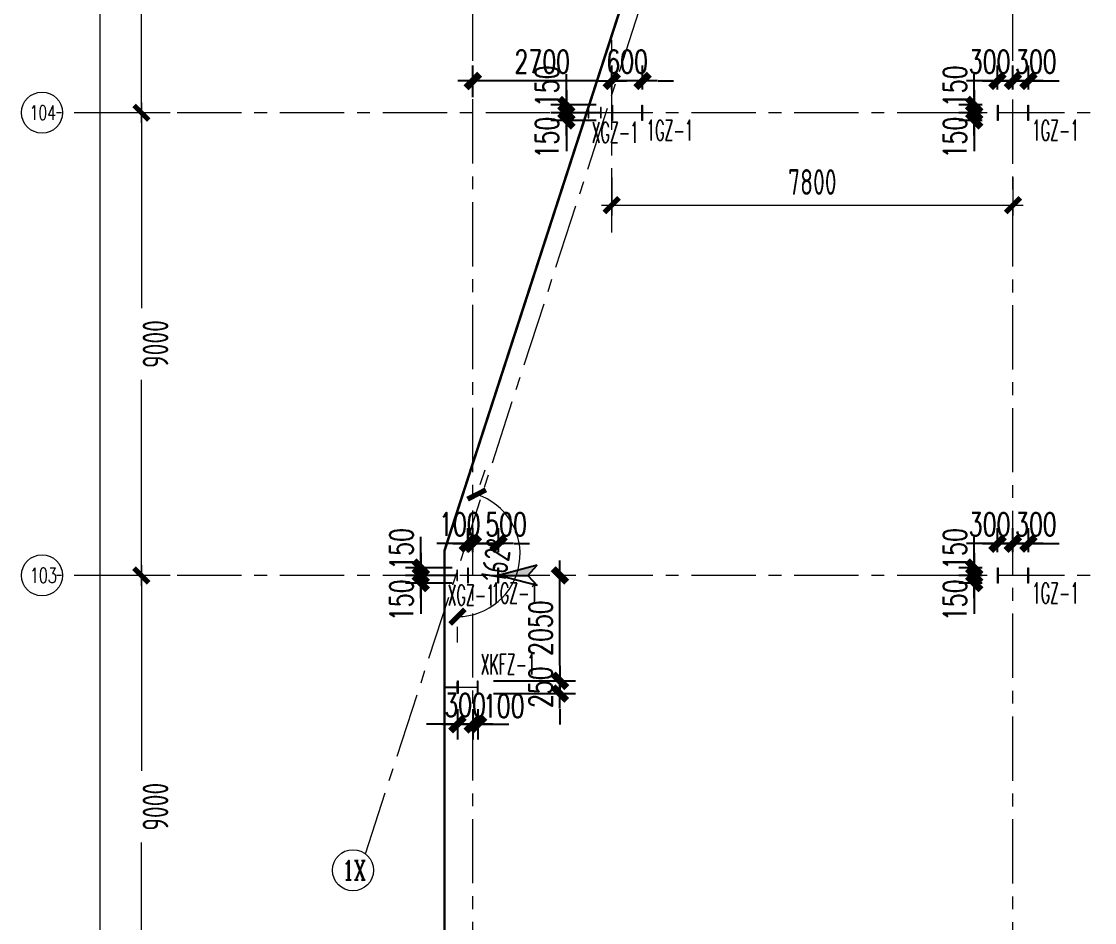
# Model space of a CAD drawing. Extents: x -1201378 to 2367219, y -619313 to 244905.
# Drawn here: x 82366 to 103229, y 148900 to 166427 of the extents above; entities that cross this region are included whole.
import ezdxf
from ezdxf.enums import TextEntityAlignment as Align

# ---------------------------------------------------------------- set-up
doc = ezdxf.new("R2010")
doc.units = 0
doc.header["$LTSCALE"] = 1000
doc.linetypes.add('CENTER', pattern=[2, 1.25, -0.25, 0.25, -0.25])
doc.linetypes.add('HIDDEN', pattern=[0.375, 0.25, -0.125])
doc.layers.get('0').update_dxf_attribs({"linetype": 'CONTINUOUS'})
doc.layers.get('Defpoints').update_dxf_attribs({"linetype": 'CONTINUOUS'})
for name, color, linetype, lineweight in [('S-axis', 111, 'CONTINUOUS', 0), ('S-col', 2, 'CONTINUOUS', 0), ('S-dote', 5, 'CENTER', 0)]:
    doc.layers.add(name, color=color, linetype=linetype, lineweight=lineweight)
for name, color, linetype in [('S-CJGC', 5, 'CONTINUOUS'), ('S-DIMZ', 115, 'CONTINUOUS'), ('S-SGJ', 21, 'CONTINUOUS'), ('S-SHAPE2', 165, 'HIDDEN')]:
    doc.layers.add(name, color=color, linetype=linetype)
doc.styles.add('_TCH_AXIS', font='COMPLEX', dxfattribs={"bigfont": 'GBCBIG'})
doc.styles.add('SS1', font='tj-romans1.shx', dxfattribs={"width": 0.7, "bigfont": 'tj-hztxt1.shx'})
doc.styles.add('TSSD_Dimension', font='tssdeng.shx', dxfattribs={"width": 0.7, "bigfont": 'hztxt.shx'})
doc.dimstyles.new('S-150-ARCHI', dxfattribs={"dimscale": 150, "dimtxt": 3, "dimasz": 2, "dimexe": 2, "dimexo": 2, "dimgap": 1, "dimtad": 1, "dimdec": 0, "dimzin": 0, "dimdsep": 46, "dimtxsty": 'SS1', "dimblk1": 'TT', "dimblk2": 'TT', "dimsah": 1, "dimcen": 1, "dimclrd": 256, "dimclre": 256, "dimclrt": 256, "dimadec": 0, "dimazin": 0, "dimtfac": 1, "dimtdec": 0, "dimtix": 1, "dimtmove": 2, "dimatfit": 0, "dimldrblk": 'TT', "dimfxl": 2, "dimtolj": 1, "dimtzin": 0, "dimarcsym": 0})
doc.dimstyles.new('TSSD_200_200', dxfattribs={"dimtxt": 500, "dimasz": 200, "dimexe": 200, "dimexo": 500, "dimgap": 200, "dimtad": 1, "dimdec": 0, "dimzin": 0, "dimdsep": 46, "dimtxsty": 'TSSD_Dimension', "dimblk": 'ARCHTICK', "dimcen": 0, "dimdle": 200, "dimclrt": 7, "dimadec": 0, "dimazin": 0, "dimtfac": 1, "dimtdec": 0, "dimtix": 1, "dimtmove": 2, "dimatfit": 3, "dimfxl": 1, "dimtolj": 1, "dimtzin": 0, "dimarcsym": 0})

# ---------------------------------------------------------------- blocks, each defined once
blk = doc.blocks.new('_FZH')
at = {"layer": 'S-col'}
blk.add_lwpolyline([(-0.375, -0.188), (-0.375, 0.187), (-0.36, 0.187), (-0.36, 0.005), (0.36, 0.005), (0.36, 0.187), (0.375, 0.187), (0.375, -0.188), (0.36, -0.188), (0.36, -0.005), (-0.36, -0.005), (-0.36, -0.188)], close=True, dxfattribs=at)
blk = doc.blocks.new('w4234324')
at = {"layer": 'S-col', "xscale": 800.0000000000005, "yscale": 800.0000000000005, "zscale": 800.0000000000005}
for p in [(-250954, 768820), (-243454, 768820), (-253754, 759820), (-243454, 759820)]:
    blk.add_blockref('_FZH', p, dxfattribs=at)
blk = doc.blocks.new('_ArchTick')
at = {"color": 0, "linetype": 'ByBlock', "const_width": 0.5}
blk.add_lwpolyline([(-0.71, -0.71), (0.71, 0.71)], dxfattribs=at)
blk = doc.blocks.new('*D2983')
at = {"layer": 'Defpoints', "color": 0, "transparency": 16777216}
for p in [(-215303, 43027), (-214244, 43027), (-214244, 34027)]:
    blk.add_point(p, dxfattribs=at)
at = {"layer": 'S-axis', "color": 0, "lineweight": -2, "transparency": 16777216}
for p, q in [((-215303, 43227), (-215303, 39225)), ((-214744, 43027), (-215503, 43027)), ((-215303, 33827), (-215303, 37829)), ((-214744, 34027), (-215503, 34027))]:
    blk.add_line(p, q, dxfattribs=at)
at = {"layer": 'S-axis', "color": 0, "lineweight": -2, "transparency": 16777216, "xscale": 200, "yscale": 200, "zscale": 200}
for p, rotation in [((-215303, 43027), 90), ((-215303, 34027), 270)]:
    blk.add_blockref('_ArchTick', p, dxfattribs=dict(at, rotation=rotation))
at = {"layer": 'S-axis', "color": 7, "transparency": 16777216, "insert": (-215028, 38527), "char_height": 500, "attachment_point": 5, "rotation": 90, "style": 'TSSD_Dimension'}
blk.add_mtext('\\A1;9000', dxfattribs=at)
blk = doc.blocks.new('*D2984')
at = {"layer": 'Defpoints', "color": 0, "transparency": 16777216}
for p in [(-215303, 52027), (-214244, 52027), (-214244, 43027)]:
    blk.add_point(p, dxfattribs=at)
at = {"layer": 'S-axis', "color": 0, "lineweight": -2, "transparency": 16777216}
for p, q in [((-215303, 52227), (-215303, 48225)), ((-214744, 52027), (-215503, 52027)), ((-215303, 42827), (-215303, 46829)), ((-214744, 43027), (-215503, 43027))]:
    blk.add_line(p, q, dxfattribs=at)
at = {"layer": 'S-axis', "color": 0, "lineweight": -2, "transparency": 16777216, "xscale": 200, "yscale": 200, "zscale": 200}
for p, rotation in [((-215303, 52027), 90), ((-215303, 43027), 270)]:
    blk.add_blockref('_ArchTick', p, dxfattribs=dict(at, rotation=rotation))
at = {"layer": 'S-axis', "color": 7, "transparency": 16777216, "insert": (-215028, 47527), "char_height": 500, "attachment_point": 5, "rotation": 90, "style": 'TSSD_Dimension'}
blk.add_mtext('\\A1;9000', dxfattribs=at)
blk = doc.blocks.new('*D2985')
at = {"layer": 'Defpoints', "color": 0, "transparency": 16777216}
for p in [(-215303, 61027), (-214244, 61027), (-214244, 52027)]:
    blk.add_point(p, dxfattribs=at)
at = {"layer": 'S-axis', "color": 0, "lineweight": -2, "transparency": 16777216}
for p, q in [((-215303, 61227), (-215303, 57225)), ((-214744, 61027), (-215503, 61027)), ((-215303, 51827), (-215303, 55829)), ((-214744, 52027), (-215503, 52027))]:
    blk.add_line(p, q, dxfattribs=at)
at = {"layer": 'S-axis', "color": 0, "lineweight": -2, "transparency": 16777216, "xscale": 200, "yscale": 200, "zscale": 200}
for p, rotation in [((-215303, 61027), 90), ((-215303, 52027), 270)]:
    blk.add_blockref('_ArchTick', p, dxfattribs=dict(at, rotation=rotation))
at = {"layer": 'S-axis', "color": 7, "transparency": 16777216, "insert": (-215028, 56527), "char_height": 500, "attachment_point": 5, "rotation": 90, "style": 'TSSD_Dimension'}
blk.add_mtext('\\A1;9000', dxfattribs=at)
blk = doc.blocks.new('*D3020')
at = {"layer": 'Defpoints', "color": 0, "transparency": 16777216}
for p in [(-216103, 115727), (-214344, 115727), (-214344, 24327)]:
    blk.add_point(p, dxfattribs=at)
at = {"layer": 'S-axis', "color": 0, "lineweight": -2, "transparency": 16777216}
for p, q in [((-216103, 115927), (-216103, 70833)), ((-214844, 115727), (-216303, 115727)), ((-216103, 24127), (-216103, 69221)), ((-214844, 24327), (-216303, 24327))]:
    blk.add_line(p, q, dxfattribs=at)
at = {"layer": 'S-axis', "color": 0, "lineweight": -2, "transparency": 16777216, "xscale": 200, "yscale": 200, "zscale": 200}
for p, rotation in [((-216103, 115727), 90), ((-216103, 24327), 270)]:
    blk.add_blockref('_ArchTick', p, dxfattribs=dict(at, rotation=rotation))
at = {"layer": 'S-axis', "color": 7, "transparency": 16777216, "insert": (-215828, 70027), "char_height": 500, "attachment_point": 5, "rotation": 90, "style": 'TSSD_Dimension'}
blk.add_mtext('\\A1;91400', dxfattribs=at)
blk = doc.blocks.new('*D3040')
at = {"layer": 'Defpoints', "color": 0, "transparency": 16777216}
for p in [(-206158, 51267), (-198358, 51267), (-198358, 50229)]:
    blk.add_point(p, dxfattribs=at)
at = {"layer": 'S-axis', "color": 0, "lineweight": -2, "transparency": 16777216}
for p, q in [((-206158, 50767), (-206158, 50029)), ((-198358, 50767), (-198358, 50029)), ((-206358, 50229), (-198158, 50229))]:
    blk.add_line(p, q, dxfattribs=at)
at = {"layer": 'S-axis', "color": 0, "lineweight": -2, "transparency": 16777216, "xscale": 200, "yscale": 200, "zscale": 200, "rotation": 180}
blk.add_blockref('_ArchTick', (-206158, 50229), dxfattribs=at)
at = {"layer": 'S-axis', "color": 0, "lineweight": -2, "transparency": 16777216, "xscale": 200, "yscale": 200, "zscale": 200}
blk.add_blockref('_ArchTick', (-198358, 50229), dxfattribs=at)
at = {"layer": 'S-axis', "color": 7, "transparency": 16777216, "insert": (-202258, 50679), "char_height": 500, "attachment_point": 5, "style": 'TSSD_Dimension'}
blk.add_mtext('\\A1;7800', dxfattribs=at)
blk = doc.blocks.new('*D3041')
at = {"layer": 'Defpoints', "color": 0, "transparency": 16777216}
for p in [(-208783, 44601), (-209158, 43443), (-208173, 42727), (-209158, 42225)]:
    blk.add_point(p, dxfattribs=at)
at = {"layer": 'S-axis', "color": 0, "lineweight": -2, "transparency": 16777216}
for p, q in [((-208628, 45077), (-208721, 44791)), ((-209158, 41725), (-209158, 42025))]:
    blk.add_line(p, q, dxfattribs=at)
blk.add_arc((-209158, 43443), 1218, 270, 72.0237, dxfattribs=at)
at = {"layer": 'S-axis', "color": 0, "lineweight": -2, "transparency": 16777216, "xscale": 200, "yscale": 200, "zscale": 200}
for p, rotation in [((-208783, 44601), 162.0237134182113), ((-209158, 42225), 179.9999999999993)]:
    blk.add_blockref('_ArchTick', p, dxfattribs=dict(at, rotation=rotation))
at = {"layer": 'S-axis', "color": 7, "transparency": 16777216, "insert": (-208400, 43323), "char_height": 500, "attachment_point": 5, "rotation": 81.0119, "style": 'TSSD_Dimension'}
blk.add_mtext('\\A1;162°', dxfattribs=at)
blk = doc.blocks.new('TT')
blk.add_line((-0.969, 0), (0.969, 0))
at = {"const_width": 0.45}
blk.add_lwpolyline([(-0.442, -0.442), (0.442, 0.442)], dxfattribs=at)
blk = doc.blocks.new('*D5025')
at = {"layer": 'Defpoints', "color": 0, "transparency": 16777216}
for p in [(100890, 155652), (101342, 155652), (101342, 155502)]:
    blk.add_point(p, dxfattribs=at)
at = {"layer": 'S-DIMZ', "lineweight": -2, "transparency": 16777216}
for p, q in [((100890, 155952), (100890, 156252)), ((101042, 155652), (100590, 155652)), ((100890, 155502), (100890, 155652)), ((101042, 155502), (100590, 155502)), ((100890, 155202), (100890, 154902))]:
    blk.add_line(p, q, dxfattribs=at)
at = {"layer": 'S-DIMZ', "lineweight": -2, "transparency": 16777216, "xscale": 300, "yscale": 300, "zscale": 300}
for p, rotation in [((100890, 155652), 270), ((100890, 155502), 90)]:
    blk.add_blockref('TT', p, dxfattribs=dict(at, rotation=rotation))
at = {"layer": 'S-DIMZ', "transparency": 16777216, "insert": (100515, 155168), "char_height": 450, "attachment_point": 5, "rotation": 90, "style": 'SS1'}
blk.add_mtext('\\A1;150', dxfattribs=at)
blk = doc.blocks.new('*D5026')
at = {"layer": 'Defpoints', "color": 0, "transparency": 16777216}
for p in [(100890, 155802), (101342, 155802), (101342, 155652)]:
    blk.add_point(p, dxfattribs=at)
at = {"layer": 'S-DIMZ', "lineweight": -2, "transparency": 16777216}
for p, q in [((100890, 156102), (100890, 156402)), ((101042, 155802), (100590, 155802)), ((101042, 155652), (100590, 155652)), ((100890, 155652), (100890, 155802)), ((100890, 155352), (100890, 155052))]:
    blk.add_line(p, q, dxfattribs=at)
at = {"layer": 'S-DIMZ', "lineweight": -2, "transparency": 16777216, "xscale": 300, "yscale": 300, "zscale": 300}
for p, rotation in [((100890, 155802), 270), ((100890, 155652), 90)]:
    blk.add_blockref('TT', p, dxfattribs=dict(at, rotation=rotation))
at = {"layer": 'S-DIMZ', "transparency": 16777216, "insert": (100515, 156167), "char_height": 450, "attachment_point": 5, "rotation": 90, "style": 'SS1'}
blk.add_mtext('\\A1;150', dxfattribs=at)
blk = doc.blocks.new('*D5027')
at = {"layer": 'Defpoints', "color": 0, "transparency": 16777216}
for p in [(101642, 156270), (101342, 155802), (101642, 155802)]:
    blk.add_point(p, dxfattribs=at)
at = {"layer": 'S-DIMZ', "lineweight": -2, "transparency": 16777216}
for p, q in [((101342, 156102), (101342, 156570)), ((101642, 156102), (101642, 156570)), ((101042, 156270), (100742, 156270)), ((101342, 156270), (101642, 156270)), ((101942, 156270), (102242, 156270))]:
    blk.add_line(p, q, dxfattribs=at)
at = {"layer": 'S-DIMZ', "lineweight": -2, "transparency": 16777216, "xscale": 300, "yscale": 300, "zscale": 300}
blk.add_blockref('TT', (101342, 156270), dxfattribs=at)
at = {"layer": 'S-DIMZ', "lineweight": -2, "transparency": 16777216, "xscale": 300, "yscale": 300, "zscale": 300, "rotation": 180}
blk.add_blockref('TT', (101642, 156270), dxfattribs=at)
at = {"layer": 'S-DIMZ', "transparency": 16777216, "insert": (101189, 156645), "char_height": 450, "attachment_point": 5, "style": 'SS1'}
blk.add_mtext('\\A1;300', dxfattribs=at)
blk = doc.blocks.new('*D5028')
at = {"layer": 'Defpoints', "color": 0, "transparency": 16777216}
for p in [(101942, 156270), (101642, 155802), (101942, 155802)]:
    blk.add_point(p, dxfattribs=at)
at = {"layer": 'S-DIMZ', "lineweight": -2, "transparency": 16777216}
for p, q in [((101642, 156102), (101642, 156570)), ((101942, 156102), (101942, 156570)), ((101342, 156270), (101042, 156270)), ((101642, 156270), (101942, 156270)), ((102242, 156270), (102542, 156270))]:
    blk.add_line(p, q, dxfattribs=at)
at = {"layer": 'S-DIMZ', "lineweight": -2, "transparency": 16777216, "xscale": 300, "yscale": 300, "zscale": 300}
blk.add_blockref('TT', (101642, 156270), dxfattribs=at)
at = {"layer": 'S-DIMZ', "lineweight": -2, "transparency": 16777216, "xscale": 300, "yscale": 300, "zscale": 300, "rotation": 180}
blk.add_blockref('TT', (101942, 156270), dxfattribs=at)
at = {"layer": 'S-DIMZ', "transparency": 16777216, "insert": (102089, 156645), "char_height": 450, "attachment_point": 5, "style": 'SS1'}
blk.add_mtext('\\A1;300', dxfattribs=at)
blk = doc.blocks.new('*D5015')
at = {"layer": 'Defpoints', "color": 0, "transparency": 16777216}
for p in [(100890, 164652), (101342, 164652), (101342, 164502)]:
    blk.add_point(p, dxfattribs=at)
at = {"layer": 'S-DIMZ', "lineweight": -2, "transparency": 16777216}
for p, q in [((100890, 164952), (100890, 165252)), ((101042, 164652), (100590, 164652)), ((100890, 164502), (100890, 164652)), ((101042, 164502), (100590, 164502)), ((100890, 164202), (100890, 163902))]:
    blk.add_line(p, q, dxfattribs=at)
at = {"layer": 'S-DIMZ', "lineweight": -2, "transparency": 16777216, "xscale": 300, "yscale": 300, "zscale": 300}
for p, rotation in [((100890, 164652), 270), ((100890, 164502), 90)]:
    blk.add_blockref('TT', p, dxfattribs=dict(at, rotation=rotation))
at = {"layer": 'S-DIMZ', "transparency": 16777216, "insert": (100515, 164168), "char_height": 450, "attachment_point": 5, "rotation": 90, "style": 'SS1'}
blk.add_mtext('\\A1;150', dxfattribs=at)
blk = doc.blocks.new('*D5016')
at = {"layer": 'Defpoints', "color": 0, "transparency": 16777216}
for p in [(100890, 164802), (101342, 164802), (101342, 164652)]:
    blk.add_point(p, dxfattribs=at)
at = {"layer": 'S-DIMZ', "lineweight": -2, "transparency": 16777216}
for p, q in [((100890, 165102), (100890, 165402)), ((101042, 164802), (100590, 164802)), ((101042, 164652), (100590, 164652)), ((100890, 164652), (100890, 164802)), ((100890, 164352), (100890, 164052))]:
    blk.add_line(p, q, dxfattribs=at)
at = {"layer": 'S-DIMZ', "lineweight": -2, "transparency": 16777216, "xscale": 300, "yscale": 300, "zscale": 300}
for p, rotation in [((100890, 164802), 270), ((100890, 164652), 90)]:
    blk.add_blockref('TT', p, dxfattribs=dict(at, rotation=rotation))
at = {"layer": 'S-DIMZ', "transparency": 16777216, "insert": (100515, 165167), "char_height": 450, "attachment_point": 5, "rotation": 90, "style": 'SS1'}
blk.add_mtext('\\A1;150', dxfattribs=at)
blk = doc.blocks.new('*D5017')
at = {"layer": 'Defpoints', "color": 0, "transparency": 16777216}
for p in [(101642, 165270), (101342, 164802), (101642, 164802)]:
    blk.add_point(p, dxfattribs=at)
at = {"layer": 'S-DIMZ', "lineweight": -2, "transparency": 16777216}
for p, q in [((101342, 165102), (101342, 165570)), ((101642, 165102), (101642, 165570)), ((101042, 165270), (100742, 165270)), ((101342, 165270), (101642, 165270)), ((101942, 165270), (102242, 165270))]:
    blk.add_line(p, q, dxfattribs=at)
at = {"layer": 'S-DIMZ', "lineweight": -2, "transparency": 16777216, "xscale": 300, "yscale": 300, "zscale": 300}
blk.add_blockref('TT', (101342, 165270), dxfattribs=at)
at = {"layer": 'S-DIMZ', "lineweight": -2, "transparency": 16777216, "xscale": 300, "yscale": 300, "zscale": 300, "rotation": 180}
blk.add_blockref('TT', (101642, 165270), dxfattribs=at)
at = {"layer": 'S-DIMZ', "transparency": 16777216, "insert": (101189, 165645), "char_height": 450, "attachment_point": 5, "style": 'SS1'}
blk.add_mtext('\\A1;300', dxfattribs=at)
blk = doc.blocks.new('*D5018')
at = {"layer": 'Defpoints', "color": 0, "transparency": 16777216}
for p in [(101942, 165270), (101642, 164802), (101942, 164802)]:
    blk.add_point(p, dxfattribs=at)
at = {"layer": 'S-DIMZ', "lineweight": -2, "transparency": 16777216}
for p, q in [((101642, 165102), (101642, 165570)), ((101942, 165102), (101942, 165570)), ((101342, 165270), (101042, 165270)), ((101642, 165270), (101942, 165270)), ((102242, 165270), (102542, 165270))]:
    blk.add_line(p, q, dxfattribs=at)
at = {"layer": 'S-DIMZ', "lineweight": -2, "transparency": 16777216, "xscale": 300, "yscale": 300, "zscale": 300}
blk.add_blockref('TT', (101642, 165270), dxfattribs=at)
at = {"layer": 'S-DIMZ', "lineweight": -2, "transparency": 16777216, "xscale": 300, "yscale": 300, "zscale": 300, "rotation": 180}
blk.add_blockref('TT', (101942, 165270), dxfattribs=at)
at = {"layer": 'S-DIMZ', "transparency": 16777216, "insert": (102089, 165645), "char_height": 450, "attachment_point": 5, "style": 'SS1'}
blk.add_mtext('\\A1;300', dxfattribs=at)
blk = doc.blocks.new('*D5047')
at = {"layer": 'Defpoints', "color": 0, "transparency": 16777216}
for p in [(90130, 155652), (91042, 155652), (91042, 155502)]:
    blk.add_point(p, dxfattribs=at)
at = {"layer": 'S-DIMZ', "lineweight": -2, "transparency": 16777216}
for p, q in [((90130, 155952), (90130, 156252)), ((90742, 155652), (89830, 155652)), ((90130, 155502), (90130, 155652)), ((90742, 155502), (89830, 155502)), ((90130, 155202), (90130, 154902))]:
    blk.add_line(p, q, dxfattribs=at)
at = {"layer": 'S-DIMZ', "lineweight": -2, "transparency": 16777216, "xscale": 300, "yscale": 300, "zscale": 300}
for p, rotation in [((90130, 155652), 270), ((90130, 155502), 90)]:
    blk.add_blockref('TT', p, dxfattribs=dict(at, rotation=rotation))
at = {"layer": 'S-DIMZ', "transparency": 16777216, "insert": (89755, 155168), "char_height": 450, "attachment_point": 5, "rotation": 90, "style": 'SS1'}
blk.add_mtext('\\A1;150', dxfattribs=at)
blk = doc.blocks.new('*D5048')
at = {"layer": 'Defpoints', "color": 0, "transparency": 16777216}
for p in [(90130, 155802), (91042, 155802), (91042, 155652)]:
    blk.add_point(p, dxfattribs=at)
at = {"layer": 'S-DIMZ', "lineweight": -2, "transparency": 16777216}
for p, q in [((90130, 156102), (90130, 156402)), ((90742, 155802), (89830, 155802)), ((90742, 155652), (89830, 155652)), ((90130, 155652), (90130, 155802)), ((90130, 155352), (90130, 155052))]:
    blk.add_line(p, q, dxfattribs=at)
at = {"layer": 'S-DIMZ', "lineweight": -2, "transparency": 16777216, "xscale": 300, "yscale": 300, "zscale": 300}
for p, rotation in [((90130, 155802), 270), ((90130, 155652), 90)]:
    blk.add_blockref('TT', p, dxfattribs=dict(at, rotation=rotation))
at = {"layer": 'S-DIMZ', "transparency": 16777216, "insert": (89755, 156167), "char_height": 450, "attachment_point": 5, "rotation": 90, "style": 'SS1'}
blk.add_mtext('\\A1;150', dxfattribs=at)
blk = doc.blocks.new('*D5049')
at = {"layer": 'Defpoints', "color": 0, "transparency": 16777216}
for p in [(91142, 156270), (91042, 155802), (91142, 155802)]:
    blk.add_point(p, dxfattribs=at)
at = {"layer": 'S-DIMZ', "lineweight": -2, "transparency": 16777216}
for p, q in [((91042, 156102), (91042, 156570)), ((91142, 156102), (91142, 156570)), ((90742, 156270), (90442, 156270)), ((91042, 156270), (91142, 156270)), ((91442, 156270), (91742, 156270))]:
    blk.add_line(p, q, dxfattribs=at)
at = {"layer": 'S-DIMZ', "lineweight": -2, "transparency": 16777216, "xscale": 300, "yscale": 300, "zscale": 300}
blk.add_blockref('TT', (91042, 156270), dxfattribs=at)
at = {"layer": 'S-DIMZ', "lineweight": -2, "transparency": 16777216, "xscale": 300, "yscale": 300, "zscale": 300, "rotation": 180}
blk.add_blockref('TT', (91142, 156270), dxfattribs=at)
at = {"layer": 'S-DIMZ', "transparency": 16777216, "insert": (90889, 156645), "char_height": 450, "attachment_point": 5, "style": 'SS1'}
blk.add_mtext('\\A1;100', dxfattribs=at)
blk = doc.blocks.new('*D5050')
at = {"layer": 'Defpoints', "color": 0, "transparency": 16777216}
for p in [(91642, 156270), (91142, 155802), (91642, 155802)]:
    blk.add_point(p, dxfattribs=at)
at = {"layer": 'S-DIMZ', "lineweight": -2, "transparency": 16777216}
for p, q in [((91142, 156102), (91142, 156570)), ((91642, 156102), (91642, 156570)), ((90842, 156270), (90542, 156270)), ((91142, 156270), (91642, 156270)), ((91942, 156270), (92242, 156270))]:
    blk.add_line(p, q, dxfattribs=at)
at = {"layer": 'S-DIMZ', "lineweight": -2, "transparency": 16777216, "xscale": 300, "yscale": 300, "zscale": 300}
blk.add_blockref('TT', (91142, 156270), dxfattribs=at)
at = {"layer": 'S-DIMZ', "lineweight": -2, "transparency": 16777216, "xscale": 300, "yscale": 300, "zscale": 300, "rotation": 180}
blk.add_blockref('TT', (91642, 156270), dxfattribs=at)
at = {"layer": 'S-DIMZ', "transparency": 16777216, "insert": (91789, 156645), "char_height": 450, "attachment_point": 5, "style": 'SS1'}
blk.add_mtext('\\A1;500', dxfattribs=at)
blk = doc.blocks.new('*D5041')
at = {"layer": 'Defpoints', "color": 0, "transparency": 16777216}
for p in [(92960, 164652), (93842, 164652), (93842, 164502)]:
    blk.add_point(p, dxfattribs=at)
at = {"layer": 'S-DIMZ', "lineweight": -2, "transparency": 16777216}
for p, q in [((92960, 164952), (92960, 165252)), ((93542, 164652), (92660, 164652)), ((92960, 164502), (92960, 164652)), ((93542, 164502), (92660, 164502)), ((92960, 164202), (92960, 163902))]:
    blk.add_line(p, q, dxfattribs=at)
at = {"layer": 'S-DIMZ', "lineweight": -2, "transparency": 16777216, "xscale": 300, "yscale": 300, "zscale": 300}
for p, rotation in [((92960, 164652), 270), ((92960, 164502), 90)]:
    blk.add_blockref('TT', p, dxfattribs=dict(at, rotation=rotation))
at = {"layer": 'S-DIMZ', "transparency": 16777216, "insert": (92585, 164168), "char_height": 450, "attachment_point": 5, "rotation": 90, "style": 'SS1'}
blk.add_mtext('\\A1;150', dxfattribs=at)
blk = doc.blocks.new('*D5042')
at = {"layer": 'Defpoints', "color": 0, "transparency": 16777216}
for p in [(92960, 164802), (93842, 164802), (93842, 164652)]:
    blk.add_point(p, dxfattribs=at)
at = {"layer": 'S-DIMZ', "lineweight": -2, "transparency": 16777216}
for p, q in [((92960, 165102), (92960, 165402)), ((93542, 164802), (92660, 164802)), ((93542, 164652), (92660, 164652)), ((92960, 164652), (92960, 164802)), ((92960, 164352), (92960, 164052))]:
    blk.add_line(p, q, dxfattribs=at)
at = {"layer": 'S-DIMZ', "lineweight": -2, "transparency": 16777216, "xscale": 300, "yscale": 300, "zscale": 300}
for p, rotation in [((92960, 164802), 270), ((92960, 164652), 90)]:
    blk.add_blockref('TT', p, dxfattribs=dict(at, rotation=rotation))
at = {"layer": 'S-DIMZ', "transparency": 16777216, "insert": (92585, 165167), "char_height": 450, "attachment_point": 5, "rotation": 90, "style": 'SS1'}
blk.add_mtext('\\A1;150', dxfattribs=at)
blk = doc.blocks.new('*D5099')
at = {"layer": 'Defpoints', "color": 0, "transparency": 16777216}
for p in [(93842, 165270), (93842, 164802), (94442, 164802)]:
    blk.add_point(p, dxfattribs=at)
at = {"layer": 'S-DIMZ', "lineweight": -2, "transparency": 16777216}
for p, q in [((93842, 165102), (93842, 165570)), ((94442, 165102), (94442, 165570)), ((93542, 165270), (93242, 165270)), ((94442, 165270), (93842, 165270)), ((94742, 165270), (95042, 165270))]:
    blk.add_line(p, q, dxfattribs=at)
at = {"layer": 'S-DIMZ', "lineweight": -2, "transparency": 16777216, "xscale": 300, "yscale": 300, "zscale": 300}
blk.add_blockref('TT', (93842, 165270), dxfattribs=at)
at = {"layer": 'S-DIMZ', "lineweight": -2, "transparency": 16777216, "xscale": 300, "yscale": 300, "zscale": 300, "rotation": 180}
blk.add_blockref('TT', (94442, 165270), dxfattribs=at)
at = {"layer": 'S-DIMZ', "transparency": 16777216, "insert": (94142, 165645), "char_height": 450, "attachment_point": 5, "style": 'SS1'}
blk.add_mtext('\\A1;600', dxfattribs=at)
blk = doc.blocks.new('*D5100')
at = {"layer": 'Defpoints', "color": 0, "transparency": 16777216}
for p in [(91142, 165270), (91142, 164652), (93842, 164802)]:
    blk.add_point(p, dxfattribs=at)
at = {"layer": 'S-DIMZ', "lineweight": -2, "transparency": 16777216}
for p, q in [((91142, 164952), (91142, 165570)), ((93842, 165102), (93842, 165570)), ((93542, 165270), (91442, 165270))]:
    blk.add_line(p, q, dxfattribs=at)
at = {"layer": 'S-DIMZ', "lineweight": -2, "transparency": 16777216, "xscale": 300, "yscale": 300, "zscale": 300, "rotation": 180}
blk.add_blockref('TT', (91142, 165270), dxfattribs=at)
at = {"layer": 'S-DIMZ', "lineweight": -2, "transparency": 16777216, "xscale": 300, "yscale": 300, "zscale": 300}
blk.add_blockref('TT', (93842, 165270), dxfattribs=at)
at = {"layer": 'S-DIMZ', "transparency": 16777216, "insert": (92492, 165645), "char_height": 450, "attachment_point": 5, "style": 'SS1'}
blk.add_mtext('\\A1;2700', dxfattribs=at)
blk = doc.blocks.new('S-CJGC')
at = {"layer": 'S-CJGC'}
for p, q in [((-131, -119), (0, 381)), ((131, -119), (0, 381)), ((0, 381), (0, 0)), ((0, 0), (-131, -119)), ((0, 0), (131, -119))]:
    blk.add_line(p, q, dxfattribs=at)
blk.add_solid([(131, -119), (0, 0), (0, 381)], dxfattribs=at)
blk = doc.blocks.new('*D6796')
at = {"layer": 'Defpoints', "color": 0, "transparency": 16777216}
for p in [(90841, 153352), (91142, 153352), (91142, 152757)]:
    blk.add_point(p, dxfattribs=at)
at = {"layer": 'S-DIMZ', "lineweight": -2, "transparency": 16777216}
for p, q in [((90841, 153052), (90841, 152457)), ((91142, 153052), (91142, 152457)), ((90541, 152757), (90241, 152757)), ((90841, 152757), (91142, 152757)), ((91442, 152757), (91742, 152757))]:
    blk.add_line(p, q, dxfattribs=at)
at = {"layer": 'S-DIMZ', "lineweight": -2, "transparency": 16777216, "xscale": 300, "yscale": 300, "zscale": 300}
blk.add_blockref('TT', (90841, 152757), dxfattribs=at)
at = {"layer": 'S-DIMZ', "lineweight": -2, "transparency": 16777216, "xscale": 300, "yscale": 300, "zscale": 300, "rotation": 180}
blk.add_blockref('TT', (91142, 152757), dxfattribs=at)
at = {"layer": 'S-DIMZ', "transparency": 16777216, "insert": (90992, 153132), "char_height": 450, "attachment_point": 5, "style": 'SS1'}
blk.add_mtext('\\A1;300', dxfattribs=at)
blk = doc.blocks.new('*D6797')
at = {"layer": 'Defpoints', "color": 0, "transparency": 16777216}
for p in [(91142, 153352), (91241, 153352), (91241, 152757)]:
    blk.add_point(p, dxfattribs=at)
at = {"layer": 'S-DIMZ', "lineweight": -2, "transparency": 16777216}
for p, q in [((91142, 153052), (91142, 152457)), ((91241, 153052), (91241, 152457)), ((90842, 152757), (90542, 152757)), ((91142, 152757), (91241, 152757)), ((91541, 152757), (91841, 152757))]:
    blk.add_line(p, q, dxfattribs=at)
at = {"layer": 'S-DIMZ', "lineweight": -2, "transparency": 16777216, "xscale": 300, "yscale": 300, "zscale": 300}
blk.add_blockref('TT', (91142, 152757), dxfattribs=at)
at = {"layer": 'S-DIMZ', "lineweight": -2, "transparency": 16777216, "xscale": 300, "yscale": 300, "zscale": 300, "rotation": 180}
blk.add_blockref('TT', (91241, 152757), dxfattribs=at)
at = {"layer": 'S-DIMZ', "transparency": 16777216, "insert": (91742, 153110), "char_height": 450, "attachment_point": 5, "style": 'SS1'}
blk.add_mtext('\\A1;100', dxfattribs=at)
blk = doc.blocks.new('*D6798')
at = {"layer": 'Defpoints', "color": 0, "transparency": 16777216}
for p in [(91241, 153602), (92835, 153602), (91241, 153352)]:
    blk.add_point(p, dxfattribs=at)
at = {"layer": 'S-DIMZ', "lineweight": -2, "transparency": 16777216}
for p, q in [((92835, 153902), (92835, 154202)), ((91541, 153602), (93135, 153602)), ((92835, 153352), (92835, 153602)), ((91541, 153352), (93135, 153352)), ((92835, 153052), (92835, 152752))]:
    blk.add_line(p, q, dxfattribs=at)
at = {"layer": 'S-DIMZ', "lineweight": -2, "transparency": 16777216, "xscale": 300, "yscale": 300, "zscale": 300}
for p, rotation in [((92835, 153602), 270), ((92835, 153352), 90)]:
    blk.add_blockref('TT', p, dxfattribs=dict(at, rotation=rotation))
at = {"layer": 'S-DIMZ', "transparency": 16777216, "insert": (92460, 153477), "char_height": 450, "attachment_point": 5, "rotation": 90, "style": 'SS1'}
blk.add_mtext('\\A1;250', dxfattribs=at)
blk = doc.blocks.new('*D6799')
at = {"layer": 'Defpoints', "color": 0, "transparency": 16777216}
for p in [(92835, 155652), (92835, 155652), (91241, 153602)]:
    blk.add_point(p, dxfattribs=at)
at = {"layer": 'S-DIMZ', "lineweight": -2, "transparency": 16777216}
for p, q in [((92835, 153902), (92835, 155352)), ((91541, 153602), (93135, 153602))]:
    blk.add_line(p, q, dxfattribs=at)
at = {"layer": 'S-DIMZ', "lineweight": -2, "transparency": 16777216, "xscale": 300, "yscale": 300, "zscale": 300}
for p, rotation in [((92835, 155652), 90), ((92835, 153602), 270)]:
    blk.add_blockref('TT', p, dxfattribs=dict(at, rotation=rotation))
at = {"layer": 'S-DIMZ', "transparency": 16777216, "insert": (92460, 154627), "char_height": 450, "attachment_point": 5, "rotation": 90, "style": 'SS1'}
blk.add_mtext('\\A1;2050', dxfattribs=at)
blk = doc.blocks.new('1#轴网')
at = {"layer": 'S-axis'}
for centre in [(-217234.2, 52028.1), (-217234.2, 43028.1), (-211189.1, 37292)]:
    blk.add_circle(centre, 400, dxfattribs=at)
at = {"layer": 'S-dote'}
for p, q in [((-208858.4, 19038.1), (-208858.4, 124694.3)), ((-198358.5, 19033), (-198358.5, 124689.3)), ((-206158.5, 49697), (-206158.5, 53487)), ((-99358.5, 52027), (-216950.7, 52027)), ((-99358.5, 43027), (-216950.7, 43027))]:
    blk.add_line(p, q, dxfattribs=at)
blk.add_lwpolyline([(-210946, 37609.6), (-184459.5, 119241.7)], dxfattribs=at)
at = {"layer": 'S-axis', "style": '_TCH_AXIS', "width": 0.705882}
for s, height, p in [('104', 282.17, (-217476, 51887)), ('103', 290.63, (-217473.5, 42882.8)), ('1X', 374.97, (-211397.1, 37104.5))]:
    blk.add_text(s, height=height, dxfattribs=at).set_placement(p)
at = {"layer": 'S-axis'}
for base, p1, p2, picture, middle in [((-216102.5, 115727), (-214344.3, 24327), (-214344.3, 115727), '*D3020', (-215827.5, 70027)), ((-215302.5, 61027), (-214244.3, 52027), (-214244.3, 61027), '*D2985', (-215027.5, 56527)), ((-215302.5, 52027), (-214244.3, 43027), (-214244.3, 52027), '*D2984', (-215027.5, 47527)), ((-215302.5, 43027), (-214244.3, 34027), (-214244.3, 43027), '*D2983', (-215027.5, 38527))]:
    dim = blk.add_linear_dim(base=base, p1=p1, p2=p2, angle=90, dimstyle='TSSD_200_200', dxfattribs=at)
    dim.commit()
    dim.dimension.update_dxf_attribs({"geometry": picture, "text_midpoint": middle, "dimtype": 161})
dim = blk.add_aligned_dim(p1=(-206158.5, 51267), p2=(-198358.5, 51267), distance=-1037.5, dimstyle='TSSD_200_200', dxfattribs=at)
dim.commit()
dim.dimension.update_dxf_attribs({"geometry": '*D3040', "text_midpoint": (-202258.5, 50679.5)})
dim = blk.add_angular_dim_3p(base=(-208173.4, 42727.3), center=(-209158.5, 43442.8), p1=(-209158.5, 42225.3), p2=(-208782.7, 44600.9), dimstyle='TSSD_200_200', dxfattribs=at)
dim.commit()
dim.dimension.update_dxf_attribs({"geometry": '*D3041', "text_midpoint": (-208400.3, 43322.9)})

msp = doc.modelspace()

# ---------------------------------------------------------------- linework, layer by layer
at = {"layer": 'S-col', "color": 6}
for points in [[(93386.9, 164751.8), (93386.9, 164551.8), (93398.9, 164551.8), (93398.9, 164647.8), (93624.9, 164647.8), (93624.9, 164551.8), (93636.9, 164551.8), (93636.9, 164751.8), (93624.9, 164751.8), (93624.9, 164655.8), (93398.9, 164655.8), (93398.9, 164751.8)], [(90591.5, 155751.8), (90591.5, 155551.8), (90603.5, 155551.8), (90603.5, 155647.8), (90829.5, 155647.8), (90829.5, 155551.8), (90841.5, 155551.8), (90841.5, 155751.8), (90829.5, 155751.8), (90829.5, 155655.8), (90603.5, 155655.8), (90603.5, 155751.8)]]:
    msp.add_lwpolyline(points, close=True, dxfattribs=at)
at = {"layer": 'S-col', "color": 3}
msp.add_lwpolyline([(90591.5, 153576.8), (90591.5, 153376.8), (90603.5, 153376.8), (90603.5, 153472.8), (90829.5, 153472.8), (90829.5, 153376.8), (90841.5, 153376.8), (90841.5, 153576.8), (90829.5, 153576.8), (90829.5, 153480.8), (90603.5, 153480.8), (90603.5, 153576.8)], close=True, dxfattribs=at)
at = {"layer": 'S-col', "color": 1}
msp.add_lwpolyline([(91229.5, 153601.8), (91241.5, 153601.8), (91241.5, 153351.8), (91229.5, 153351.8), (91229.5, 153472.8), (90853.5, 153472.8), (90853.5, 153351.8), (90841.5, 153351.8), (90841.5, 153601.8), (90853.5, 153601.8), (90853.5, 153480.8), (91229.5, 153480.8)], close=True, dxfattribs=at)
at = {"layer": 'S-SHAPE2', "ltscale": 2, "const_width": 50}
msp.add_lwpolyline([(201041.5, 137001.8), (90591.5, 137001.8), (90591.5, 156136.3), (114006.5, 228301.8), (201041.5, 228301.8)], dxfattribs=at)

# ---------------------------------------------------------------- block references
at = {"layer": 'S-axis'}
msp.add_blockref('1#轴网', (300000, 112624.8), dxfattribs=at)
at = {"layer": 'S-CJGC', "xscale": 1.5, "yscale": 1.5, "zscale": 1.5, "rotation": 90.00000000000001}
msp.add_blockref('S-CJGC', (92213.3, 155651.8), dxfattribs=at)
at = {"layer": 'S-col'}
msp.add_blockref('w4234324', (345095.7, -604168.2), dxfattribs=at)

# ---------------------------------------------------------------- texts
at = {"layer": 'S-SGJ', "style": 'SS1', "width": 0.5}
for s, p in [('XGZ-1', (93454.1, 164268.1)), ('1GZ-1', (94516.7, 164308.2)), ('1GZ-1', (102013.1, 164308.2)), ('XGZ-1', (90654.1, 155268.1)), ('1GZ-1', (91498.4, 155308.2)), ('1GZ-1', (102013.1, 155308.2)), ('XKFZ-1', (91295.3, 153921.4))]:
    msp.add_text(s, height=400, dxfattribs=at).set_placement(p, align=Align.MIDDLE_LEFT)

# ---------------------------------------------------------------- dimensions: what is measured, and where the dimension line sits
at = {"layer": 'S-DIMZ'}
for base, p1, p2, picture, middle in [((91141.6, 165270), (93841.5, 164801.8), (91141.6, 164651.8), '*D5100', (92491.6, 165645)), ((93841.5, 165270), (94441.5, 164801.8), (93841.5, 164801.8), '*D5099', (94141.5, 165645)), ((91141.6, 152757.4), (90841.5, 153351.8), (91141.6, 153351.8), '*D6796', (90991.5, 153132.4))]:
    dim = msp.add_linear_dim(base=base, p1=p1, p2=p2, dimstyle='S-150-ARCHI', dxfattribs=at)
    dim.commit()
    dim.dimension.update_dxf_attribs({"geometry": picture, "text_midpoint": middle})
for base, p1, p2, picture, middle in [((101641.5, 165270), (101341.5, 164801.8), (101641.5, 164801.8), '*D5017', (101188.6, 165645)), ((101941.5, 165270), (101641.5, 164801.8), (101941.5, 164801.8), '*D5018', (102089.3, 165645)), ((91141.6, 156270), (91041.5, 155801.8), (91141.6, 155801.8), '*D5049', (90888.6, 156645)), ((91641.5, 156270), (91141.6, 155801.8), (91641.5, 155801.8), '*D5050', (91789.3, 156645)), ((101641.5, 156270), (101341.5, 155801.8), (101641.5, 155801.8), '*D5027', (101188.6, 156645)), ((101941.5, 156270), (101641.5, 155801.8), (101941.5, 155801.8), '*D5028', (102089.3, 156645)), ((91241.5, 152757.4), (91141.6, 153351.8), (91241.5, 153351.8), '*D6797', (91741.6, 153110))]:
    dim = msp.add_linear_dim(base=base, p1=p1, p2=p2, dimstyle='S-150-ARCHI', dxfattribs=at)
    dim.commit()
    dim.dimension.update_dxf_attribs({"geometry": picture, "text_midpoint": middle, "dimtype": 160})
for base, p1, p2, picture, middle in [((92960.4, 164801.8), (93841.5, 164651.8), (93841.5, 164801.8), '*D5042', (92585.4, 165166.7)), ((100890.1, 164801.8), (101341.5, 164651.8), (101341.5, 164801.8), '*D5016', (100515.1, 165166.7)), ((92960.4, 164651.8), (93841.5, 164501.8), (93841.5, 164651.8), '*D5041', (92585.4, 164168)), ((100890.1, 164651.8), (101341.5, 164501.8), (101341.5, 164651.8), '*D5015', (100515.1, 164168)), ((90129.8, 155801.8), (91041.5, 155651.8), (91041.5, 155801.8), '*D5048', (89754.8, 156166.7)), ((100890.1, 155801.8), (101341.5, 155651.8), (101341.5, 155801.8), '*D5026', (100515.1, 156166.7)), ((90129.8, 155651.8), (91041.5, 155501.8), (91041.5, 155651.8), '*D5047', (89754.8, 155168)), ((100890.1, 155651.8), (101341.5, 155501.8), (101341.5, 155651.8), '*D5025', (100515.1, 155168))]:
    dim = msp.add_linear_dim(base=base, p1=p1, p2=p2, angle=90, dimstyle='S-150-ARCHI', dxfattribs=at)
    dim.commit()
    dim.dimension.update_dxf_attribs({"geometry": picture, "text_midpoint": middle, "dimtype": 160})
for base, p1, p2, picture, middle in [((92835.1, 155651.8), (91241.5, 153601.8), (92835.1, 155651.8), '*D6799', (92460.1, 154626.8)), ((92835.1, 153601.8), (91241.5, 153351.8), (91241.5, 153601.8), '*D6798', (92460.1, 153476.8))]:
    dim = msp.add_linear_dim(base=base, p1=p1, p2=p2, angle=90, dimstyle='S-150-ARCHI', dxfattribs=at)
    dim.commit()
    dim.dimension.update_dxf_attribs({"geometry": picture, "text_midpoint": middle})

doc.saveas('drawing.dxf')
